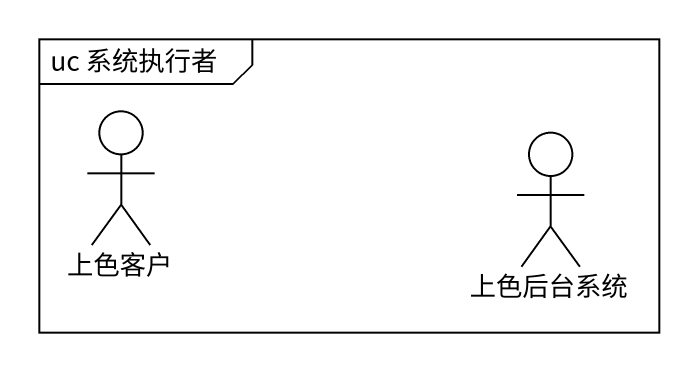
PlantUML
@startuml
mainframe uc 系统执行者
actor 上色客户
actor 上色后台系统
@enduml
